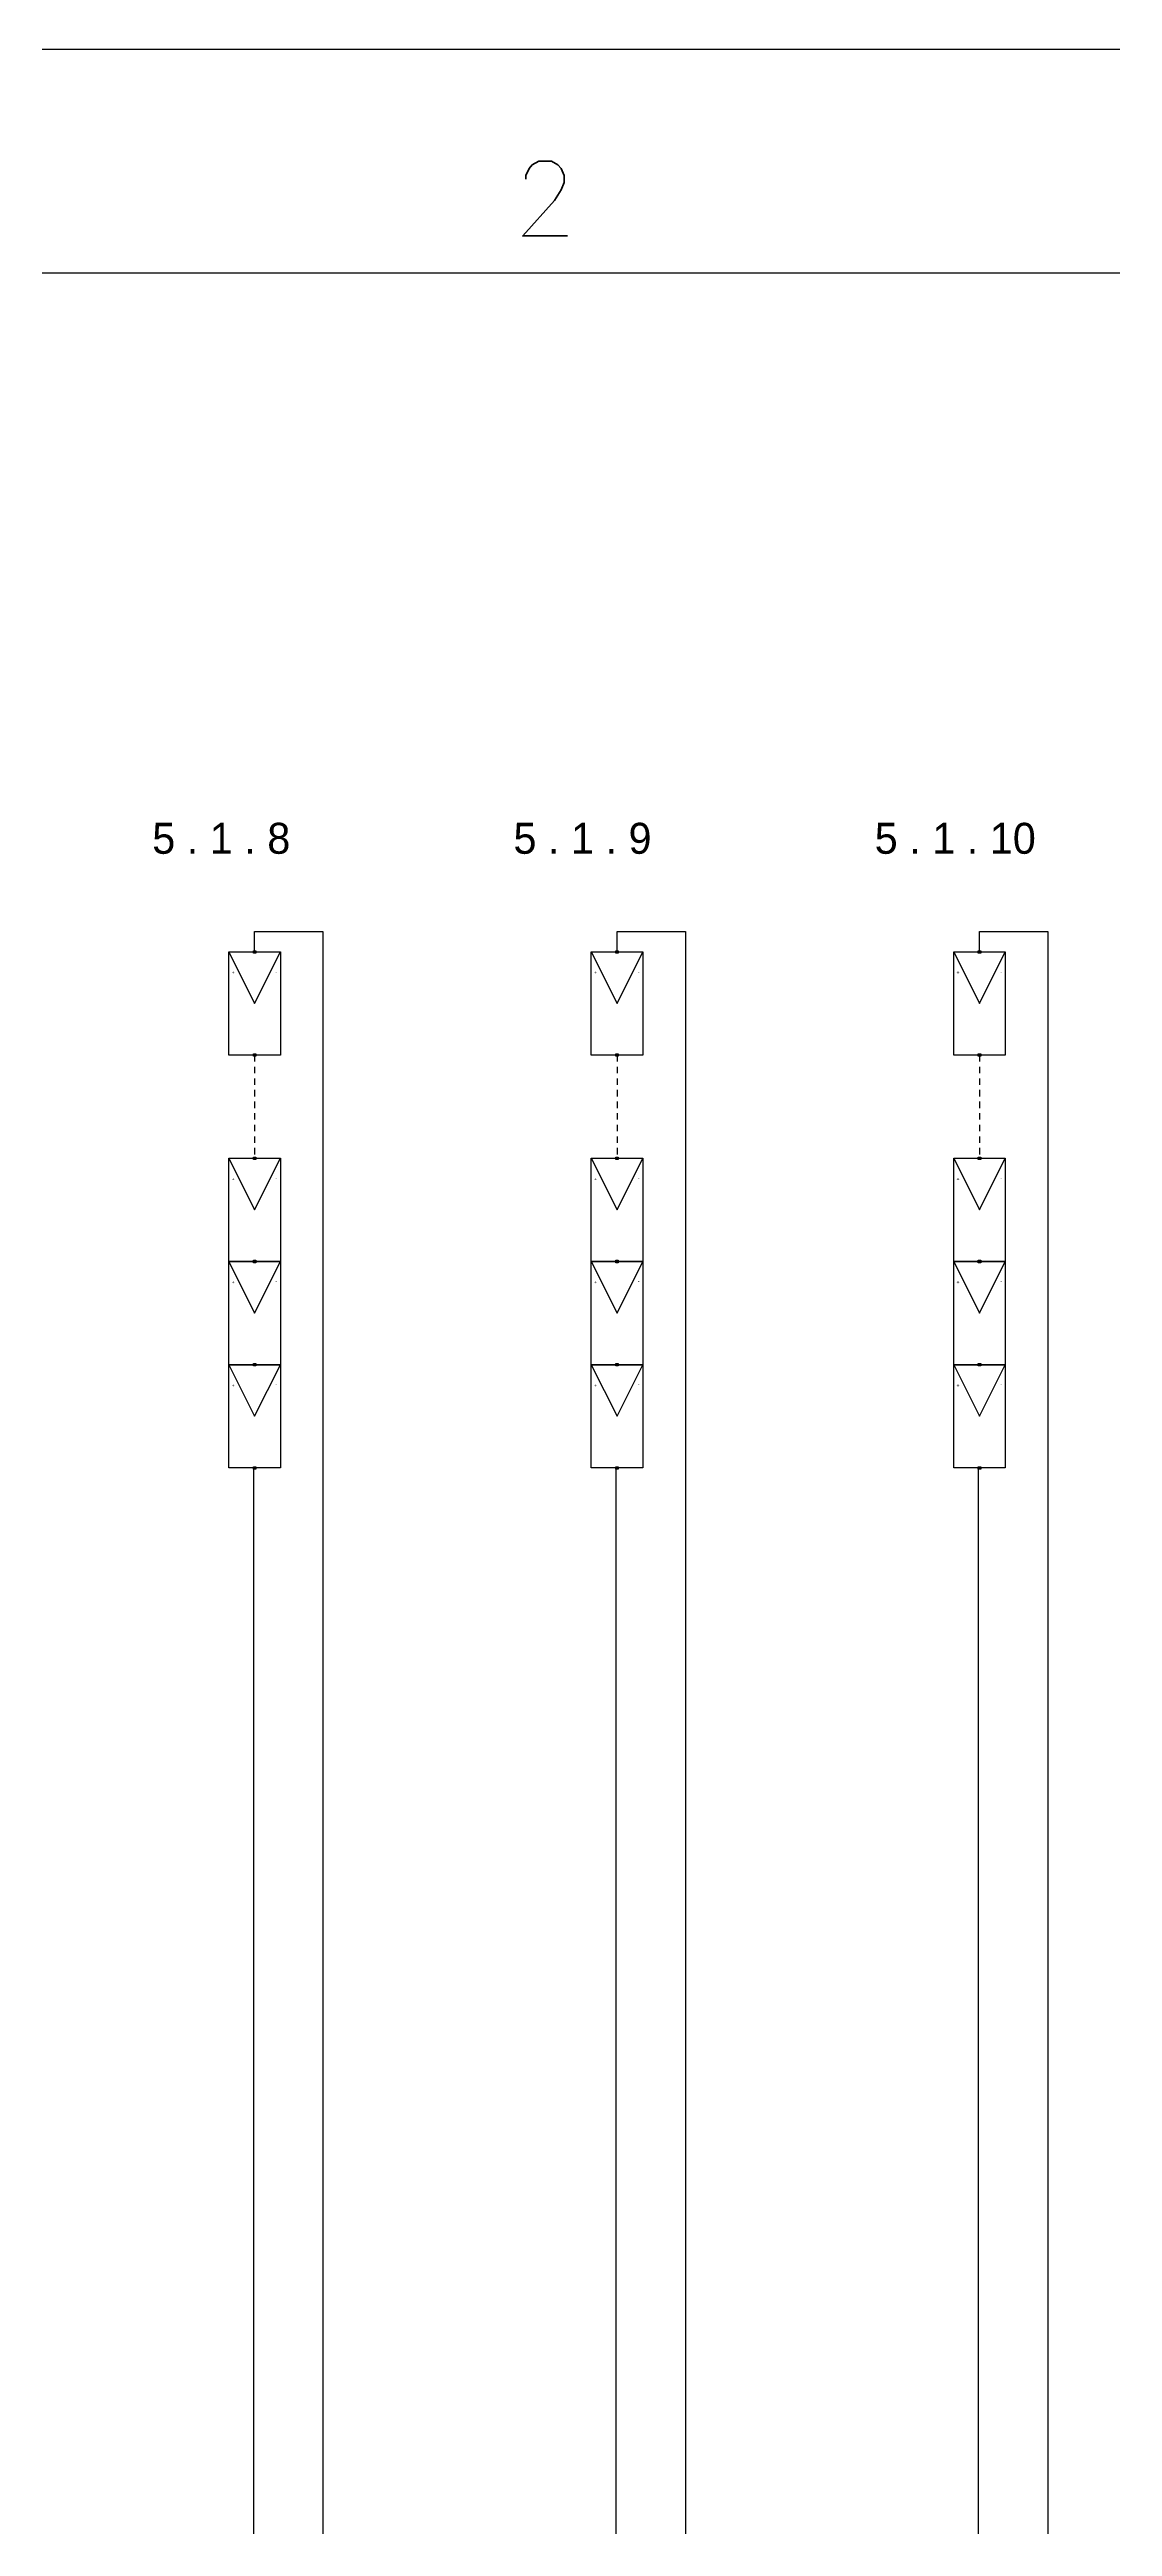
# Model space of a CAD drawing. Header units: inches. Extents: x 18 to 148, y 10 to 102.
# Drawn here: x 85.06 to 105.66, y 54.21 to 102.21 of the extents above; entities that cross this region are included whole.
import ezdxf
from ezdxf.enums import TextEntityAlignment as Align

# ---------------------------------------------------------------- set-up
doc = ezdxf.new("R2010")
doc.units = ezdxf.units.IN
doc.header["$MEASUREMENT"] = 0
doc.linetypes.add('HIDDEN2', pattern=[0.1875, 0.125, -0.0625])
for name, color, linetype in [('GRY_20AWG', 9, 'Continuous'), ('SYMS', 7, 'Continuous'), ('Title Block', 7, 'Continuous'), ('Viewport', 7, 'Continuous'), ('WHT_12AWG', 7, 'Continuous')]:
    doc.layers.add(name, color=color, linetype=linetype)
doc.styles.add('Roman', font='romans')
doc.styles.add('WD', font='romans.shx')

# ---------------------------------------------------------------- blocks, each defined once
blk = doc.blocks.new('ANSI_border_C')
at = {"layer": 'Title Block'}
for p, q in [((21, 16), (0, 16)), ((20.5, 15.25), (0.5, 15.25))]:
    blk.add_line(p, q, dxfattribs=at)
at = {"layer": 'Title Block', "style": 'Roman'}
blk.add_text('2', height=0.25, dxfattribs=at).set_placement((13, 15.5), align=Align.MIDDLE_CENTER)
blk = doc.blocks.new('JIC_border_C')
at = {"xscale": 5.776338448920312, "yscale": 5.776338448920312, "zscale": 5.776338448920312}
blk.add_blockref('ANSI_border_C', (19.569, 9.791), dxfattribs=at)
blk = doc.blocks.new('HT0_01')
for p, q in [((-0.0625, 0.0625), (0.0625, 0.0625)), ((-0.0625, -0.0625), (-0.0625, 0.0625)), ((0.0625, 0.0625), (0.0625, -0.0625)), ((0.0625, -0.0625), (-0.0625, -0.0625))]:
    blk.add_line(p, q)
at = {"style": 'WD', "flags": 1}
for tag, p in [('X4TERM01', (-0.0625, 0)), ('X2TERM01', (0, 0.0625)), ('X1TERM01', (0.0625, 0)), ('X8TERM01', (0, -0.0625))]:
    blk.add_attdef(tag, p, '', height=0.01, dxfattribs=at)
blk = doc.blocks.new('PVM')
at = {"color": 5}
for p, q in [((2, 1), (1, 0.5)), ((1, 0.5), (2, 0))]:
    blk.add_line(p, q, dxfattribs=at)
blk.add_lwpolyline([(0, 1), (2, 1), (2, 0), (0, 0)], close=True, dxfattribs=at)
at = {"layer": 'SYMS', "color": 5, "xscale": 0.3699338068975089, "yscale": 0.3699338068975089, "zscale": 0.3699338068975089}
for p in [(0, 0.5), (2, 0.5)]:
    blk.add_blockref('HT0_01', p, dxfattribs=at)
at = {"color": 5, "char_height": 0.065, "attachment_point": 1}
for s, insert, rotation in [('+', (1.625, 0.883), 180), ('-', (1.57, 0.067), 90)]:
    blk.add_mtext_dynamic_manual_height_columns(s, width=0.09892, gutter_width=0.325, heights=[0], dxfattribs=dict(at, insert=insert, rotation=rotation))

msp = doc.modelspace()

# ---------------------------------------------------------------- linework, layer by layer
at = {"color": 240, "linetype": 'HIDDEN2', "true_color": 0xed1f24}
for p, q in [((89.034, 82.725), (89.034, 80.725)), ((96.057, 82.725), (96.057, 80.725)), ((103.08, 82.725), (103.08, 80.725))]:
    msp.add_line(p, q, dxfattribs=at)
at = {"layer": 'GRY_20AWG', "color": 240, "true_color": 0xed1f24}
for p, q in [((89.034, 84.748), (89.034, 85.118)), ((89.034, 85.118), (90.358, 85.118)), ((96.057, 84.748), (96.057, 85.118)), ((96.057, 85.118), (97.381, 85.118)), ((103.08, 84.748), (103.08, 85.118)), ((103.08, 85.118), (104.404, 85.118)), ((89.011, 74.702), (89.011, 38.221)), ((96.034, 74.702), (96.034, 38.221)), ((103.056, 74.702), (103.056, 38.221))]:
    msp.add_line(p, q, dxfattribs=at)
at = {"layer": 'WHT_12AWG', "color": 240, "true_color": 0xed1f24}
for p, q in [((90.358, 85.118), (90.358, 37.32)), ((97.381, 85.118), (97.381, 37.32)), ((104.404, 85.118), (104.404, 37.32))]:
    msp.add_line(p, q, dxfattribs=at)

# ---------------------------------------------------------------- block references
at = {"layer": 'SYMS', "rotation": 90}
for p in [(89.534, 82.725), (96.557, 82.725), (103.58, 82.725), (89.534, 78.725), (96.557, 78.725), (103.58, 78.725), (89.534, 76.725), (96.557, 76.725), (103.58, 76.725), (89.534, 74.725), (96.557, 74.725), (103.58, 74.725)]:
    msp.add_blockref('PVM', p, dxfattribs=at)
at = {"layer": 'Viewport'}
msp.add_blockref('JIC_border_C', (0, 0), dxfattribs=at)

# ---------------------------------------------------------------- texts
at = {"char_height": 0.6, "attachment_point": 1}
for s, insert in [('5 . 1 . 8', (87.049, 87.227)), ('5 . 1 . 9', (94.049, 87.227)), ('5 . 1 . 10', (101.049, 87.227))]:
    msp.add_mtext_dynamic_manual_height_columns(s, width=5.20102, gutter_width=1, heights=[0], dxfattribs=dict(at, insert=insert))

doc.saveas('drawing.dxf')
